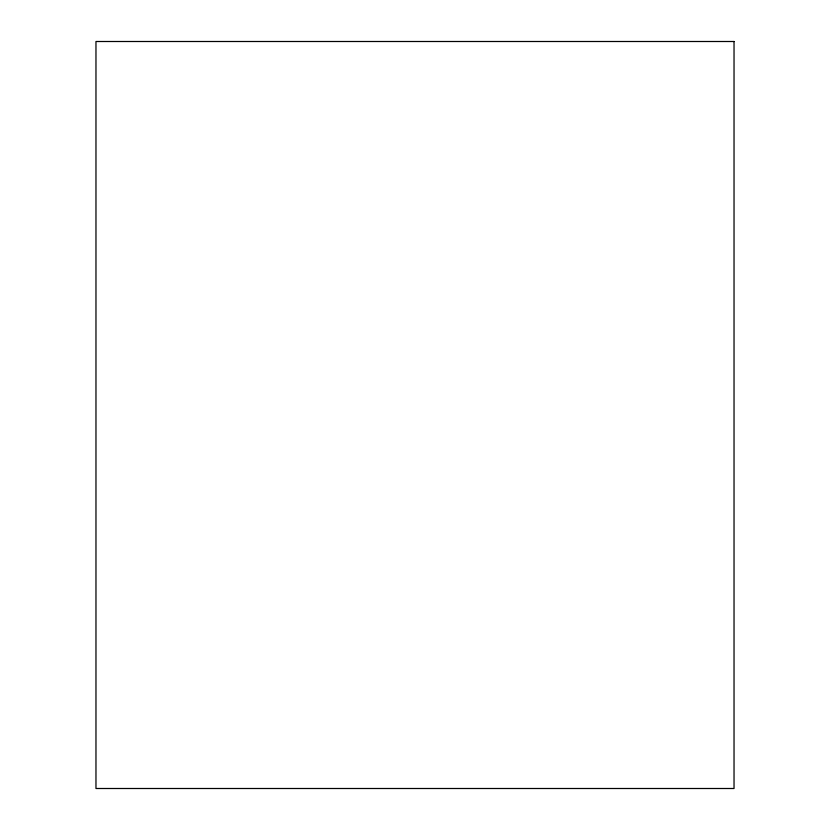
<?xml version="1.0" encoding="UTF-8"?>
<svg xmlns="http://www.w3.org/2000/svg" width="830" height="830" viewBox="0 0 830 830"><rect width="100%" height="100%" fill="white"/><g stroke="black" fill="none" stroke-linecap="round" stroke-linejoin="round"><path stroke-width="1.25" d="M734.031 41.5L95.969 41.5L95.969 788.5L734.031 788.5L734.031 41.5"/></g></svg>
